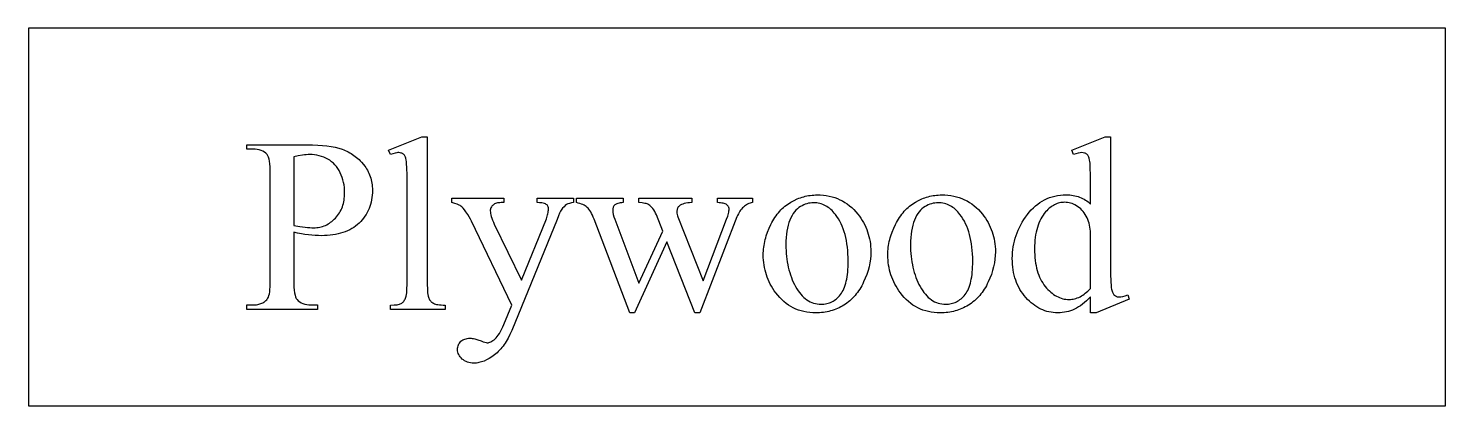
# Model space of a CAD drawing. Extents: x -4 to 204, y -54 to 64.
# Drawn here: x 3.82 to 11.32, y 27.83 to 29.83 of the extents above; entities that cross this region are included whole.
import ezdxf

# ---------------------------------------------------------------- set-up
doc = ezdxf.new("R2010")
doc.units = 0
doc.header["$MEASUREMENT"] = 0
doc.layers.add('LAYER_1', color=3, linetype='CONTINUOUS')

msp = doc.modelspace()

# ---------------------------------------------------------------- linework, layer by layer
at = {"layer": 'LAYER_1'}
for points in [[(11.32171, 29.82625), (3.82171, 29.82625), (3.82171, 27.82625), (11.32171, 27.82625)], [(5.93265, 29.25178), (5.93265, 28.46959), (5.93316, 28.44424), (5.93379, 28.43332), (5.93467, 28.42356), (5.9358, 28.41497), (5.93718, 28.40755), (5.93882, 28.40129), (5.9407, 28.3962), (5.94285, 28.39183), (5.94527, 28.38773), (5.94796, 28.38391), (5.95092, 28.38035), (5.95416, 28.37707), (5.95766, 28.37405), (5.96144, 28.37131), (5.96549, 28.36884), (5.97012, 28.36665), (5.97567, 28.36476), (5.98211, 28.36315), (5.98947, 28.36184), (5.99773, 28.36082), (6.00689, 28.36009), (6.01696, 28.35965), (6.02793, 28.35951), (6.02793, 28.33633), (5.73888, 28.33633), (5.73888, 28.35951), (5.75755, 28.36003), (5.76568, 28.36068), (5.773, 28.3616), (5.77952, 28.36278), (5.78523, 28.36422), (5.79014, 28.36592), (5.79424, 28.36788), (5.79784, 28.37014), (5.80124, 28.37275), (5.80444, 28.37569), (5.80744, 28.37898), (5.81024, 28.38261), (5.81283, 28.38659), (5.81523, 28.3909), (5.81742, 28.39556), (5.81938, 28.40094), (5.82108, 28.40743), (5.82252, 28.41502), (5.8237, 28.42372), (5.82461, 28.43353), (5.82526, 28.44445), (5.82579, 28.46959), (5.82579, 29.00522), (5.82551, 29.0503), (5.82466, 29.08577), (5.82325, 29.11162), (5.82234, 29.12094), (5.82128, 29.12786), (5.81869, 29.13838), (5.81713, 29.14296), (5.81541, 29.14709), (5.81351, 29.15076), (5.81144, 29.15399), (5.80921, 29.15676), (5.8068, 29.15908), (5.80422, 29.16104), (5.80147, 29.16274), (5.79854, 29.16418), (5.79545, 29.16536), (5.78875, 29.16692), (5.78137, 29.16745), (5.77704, 29.16729), (5.77243, 29.1668), (5.76238, 29.16487), (5.75119, 29.16165), (5.73888, 29.15715), (5.72793, 29.17968), (5.90368, 29.25178)], [(9.44253, 28.40264), (9.43177, 28.39177), (9.42108, 28.3817), (9.41045, 28.37242), (9.39988, 28.36393), (9.38936, 28.35624), (9.37891, 28.34935), (9.36852, 28.34325), (9.35819, 28.33794), (9.34779, 28.33334), (9.33719, 28.32935), (9.32638, 28.32598), (9.31538, 28.32321), (9.30417, 28.32107), (9.29277, 28.31953), (9.28116, 28.31861), (9.26935, 28.31831), (9.25737, 28.31862), (9.24559, 28.31957), (9.234, 28.32115), (9.2226, 28.32336), (9.21139, 28.3262), (9.20037, 28.32967), (9.18954, 28.33377), (9.1789, 28.3385), (9.16845, 28.34387), (9.1582, 28.34987), (9.14813, 28.35649), (9.13826, 28.36375), (9.12858, 28.37164), (9.11909, 28.38016), (9.10979, 28.38932), (9.10068, 28.3991), (9.09195, 28.40938), (9.08378, 28.42002), (9.07618, 28.43102), (9.06914, 28.44237), (9.06266, 28.45409), (9.05674, 28.46617), (9.05139, 28.47861), (9.0466, 28.4914), (9.04238, 28.50456), (9.03872, 28.51807), (9.03562, 28.53195), (9.03308, 28.54618), (9.03111, 28.56078), (9.0297, 28.57573), (9.02886, 28.59104), (9.02858, 28.60672), (9.02889, 28.62249), (9.02982, 28.63809), (9.03138, 28.65352), (9.03357, 28.66878), (9.03637, 28.68388), (9.0398, 28.6988), (9.04386, 28.71356), (9.04853, 28.72815), (9.05384, 28.74257), (9.05976, 28.75682), (9.06631, 28.77091), (9.07348, 28.78482), (9.08128, 28.79857), (9.0897, 28.81215), (9.09874, 28.82556), (9.10841, 28.8388), (9.11856, 28.85155), (9.12908, 28.86347), (9.13995, 28.87457), (9.15118, 28.88485), (9.16276, 28.89431), (9.1747, 28.90294), (9.187, 28.91075), (9.19966, 28.91774), (9.21268, 28.92391), (9.22605, 28.92926), (9.23977, 28.93378), (9.25386, 28.93748), (9.2683, 28.94036), (9.2831, 28.94241), (9.29826, 28.94365), (9.31377, 28.94406), (9.3234, 28.94386), (9.33282, 28.94328), (9.34203, 28.94231), (9.35103, 28.94096), (9.35982, 28.93922), (9.36839, 28.93709), (9.37676, 28.93457), (9.38491, 28.93166), (9.39285, 28.92837), (9.40058, 28.92469), (9.4081, 28.92063), (9.41541, 28.91617), (9.4225, 28.91133), (9.42939, 28.9061), (9.43606, 28.90049), (9.44253, 28.89449), (9.44253, 29.00328), (9.44222, 29.04895), (9.44132, 29.08488), (9.43981, 29.11108), (9.43883, 29.12052), (9.4377, 29.12753), (9.43494, 29.1382), (9.43331, 29.14283), (9.4315, 29.14701), (9.42952, 29.15072), (9.42738, 29.15397), (9.42506, 29.15675), (9.42257, 29.15908), (9.41991, 29.16104), (9.4171, 29.16274), (9.41412, 29.16418), (9.41098, 29.16536), (9.40422, 29.16692), (9.39682, 29.16745), (9.38776, 29.1668), (9.37734, 29.16487), (9.36555, 29.16165), (9.3524, 29.15715), (9.34403, 29.17968), (9.51978, 29.25178), (9.54875, 29.25178), (9.54875, 28.57002), (9.54905, 28.52325), (9.54996, 28.48657), (9.55147, 28.46), (9.55245, 28.4505), (9.55358, 28.44352), (9.55635, 28.43296), (9.55801, 28.42833), (9.55985, 28.42413), (9.56188, 28.42036), (9.56408, 28.41703), (9.56646, 28.41412), (9.56903, 28.41165), (9.57456, 28.40771), (9.57749, 28.40616), (9.58054, 28.40489), (9.58369, 28.40391), (9.58695, 28.4032), (9.59381, 28.40264), (9.59834, 28.40281), (9.60323, 28.40332), (9.61409, 28.40538), (9.6264, 28.4088), (9.64017, 28.41358), (9.64725, 28.39105), (9.47214, 28.31831), (9.44253, 28.31831)], [(5.22579, 28.74513), (5.22579, 28.49084), (5.22607, 28.47121), (5.22691, 28.45354), (5.22832, 28.43782), (5.23029, 28.42405), (5.23283, 28.41223), (5.23593, 28.40236), (5.23769, 28.39816), (5.23959, 28.39444), (5.24163, 28.39122), (5.24381, 28.38848), (5.25032, 28.38184), (5.25761, 28.37608), (5.26569, 28.37122), (5.27455, 28.36723), (5.2842, 28.36413), (5.29463, 28.36192), (5.30585, 28.36059), (5.31785, 28.36015), (5.35132, 28.36015), (5.35132, 28.33633), (4.97729, 28.33633), (4.97729, 28.36015), (5.01012, 28.36015), (5.02347, 28.36071), (5.02978, 28.36142), (5.03583, 28.3624), (5.04165, 28.36367), (5.04721, 28.36522), (5.05253, 28.36705), (5.0576, 28.36916), (5.06243, 28.37156), (5.06701, 28.37423), (5.07134, 28.37719), (5.07543, 28.38043), (5.07927, 28.38395), (5.08286, 28.38775), (5.08621, 28.39184), (5.08931, 28.3962), (5.09232, 28.40205), (5.09494, 28.4096), (5.09715, 28.41887), (5.09896, 28.42984), (5.10037, 28.44252), (5.10138, 28.45692), (5.10198, 28.47302), (5.10218, 28.49084), (5.10218, 29.05479), (5.10191, 29.07441), (5.1011, 29.09209), (5.09974, 29.10781), (5.09784, 29.12158), (5.09539, 29.1334), (5.09241, 29.14327), (5.09071, 29.14747), (5.08887, 29.15118), (5.08691, 29.15441), (5.0848, 29.15715), (5.07814, 29.16379), (5.07072, 29.16954), (5.06253, 29.17441), (5.05358, 29.17839), (5.04386, 29.18149), (5.03338, 29.1837), (5.02213, 29.18503), (5.01012, 29.18547), (4.97729, 29.18547), (4.97729, 29.20929), (5.29725, 29.20929), (5.32576, 29.20892), (5.35273, 29.20778), (5.37815, 29.2059), (5.40202, 29.20326), (5.42434, 29.19986), (5.44511, 29.19571), (5.46434, 29.19081), (5.48201, 29.18515), (5.49038, 29.182), (5.49858, 29.1786), (5.50661, 29.17493), (5.51448, 29.17101), (5.52218, 29.16683), (5.52972, 29.16238), (5.53709, 29.15768), (5.5443, 29.15272), (5.55134, 29.1475), (5.55821, 29.14202), (5.56491, 29.13629), (5.57146, 29.13029), (5.57783, 29.12403), (5.58404, 29.11752), (5.59596, 29.10371), (5.60157, 29.09647), (5.60682, 29.08906), (5.61171, 29.08148), (5.61624, 29.07374), (5.6204, 29.06583), (5.62421, 29.05775), (5.62765, 29.04951), (5.63072, 29.04111), (5.63344, 29.03253), (5.63579, 29.02379), (5.63778, 29.01489), (5.63941, 29.00582), (5.64068, 28.99658), (5.64159, 28.98718), (5.64213, 28.97761), (5.64231, 28.96788), (5.64204, 28.95467), (5.64121, 28.94178), (5.63983, 28.9292), (5.63791, 28.91694), (5.63543, 28.90498), (5.6324, 28.89334), (5.62882, 28.88201), (5.62469, 28.87099), (5.62001, 28.86028), (5.61477, 28.84988), (5.60899, 28.8398), (5.60266, 28.83003), (5.59577, 28.82057), (5.58834, 28.81142), (5.58035, 28.80258), (5.57182, 28.79406), (5.56278, 28.78595), (5.55328, 28.77836), (5.54333, 28.7713), (5.53293, 28.76477), (5.52207, 28.75875), (5.51075, 28.75326), (5.49898, 28.74829), (5.48676, 28.74384), (5.47408, 28.73992), (5.46094, 28.73652), (5.44735, 28.73364), (5.43331, 28.73129), (5.4188, 28.72946), (5.40385, 28.72815), (5.38844, 28.72737), (5.37257, 28.7271), (5.35647, 28.72739), (5.33974, 28.72823), (5.32235, 28.72964), (5.30433, 28.73161), (5.28566, 28.73415), (5.26635, 28.73724), (5.24639, 28.74091)], [(5.22579, 28.78183), (5.25798, 28.77619), (5.2863, 28.77217), (5.29902, 28.77076), (5.31077, 28.76975), (5.32155, 28.76915), (5.33137, 28.76895), (5.33966, 28.76915), (5.34782, 28.76976), (5.35583, 28.77077), (5.3637, 28.77219), (5.37142, 28.77401), (5.379, 28.77624), (5.38644, 28.77887), (5.39373, 28.78191), (5.40088, 28.78535), (5.40789, 28.78919), (5.41476, 28.79344), (5.42148, 28.7981), (5.42805, 28.80316), (5.43449, 28.80863), (5.44078, 28.8145), (5.44693, 28.82077), (5.45281, 28.82737), (5.45832, 28.83421), (5.46344, 28.84128), (5.46819, 28.8486), (5.47256, 28.85615), (5.47654, 28.86394), (5.48015, 28.87197), (5.48338, 28.88024), (5.48623, 28.88875), (5.4887, 28.8975), (5.49078, 28.90649), (5.49249, 28.91571), (5.49382, 28.92517), (5.49477, 28.93488), (5.49534, 28.94482), (5.49553, 28.955), (5.49517, 28.96904), (5.49408, 28.98282), (5.49227, 28.99636), (5.48974, 29.00964), (5.48648, 29.02267), (5.48249, 29.03545), (5.47779, 29.04798), (5.47235, 29.06026), (5.46626, 29.07203), (5.45956, 29.08303), (5.45226, 29.09327), (5.44435, 29.10275), (5.43584, 29.11146), (5.42673, 29.11941), (5.41701, 29.12659), (5.40669, 29.13301), (5.39589, 29.13866), (5.38472, 29.14357), (5.37319, 29.14772), (5.3613, 29.15111), (5.34905, 29.15375), (5.33644, 29.15564), (5.32346, 29.15677), (5.31012, 29.15715), (5.30162, 29.15696), (5.29254, 29.15638), (5.28287, 29.15543), (5.27262, 29.15409), (5.25037, 29.15027), (5.22579, 29.14492)], [(6.0627, 28.92603), (6.33759, 28.92603), (6.33759, 28.90221), (6.32407, 28.90221), (6.31705, 28.90202), (6.31049, 28.90143), (6.30438, 28.90045), (6.29872, 28.89907), (6.29352, 28.89731), (6.28876, 28.89515), (6.28446, 28.8926), (6.28062, 28.88966), (6.27722, 28.88642), (6.27428, 28.883), (6.27179, 28.87938), (6.26975, 28.87558), (6.26817, 28.87158), (6.26704, 28.86739), (6.26636, 28.86301), (6.26613, 28.85843), (6.26646, 28.85186), (6.26746, 28.84467), (6.26912, 28.83689), (6.27144, 28.8285), (6.27443, 28.81951), (6.27808, 28.80991), (6.2824, 28.79971), (6.28738, 28.78891), (6.43094, 28.49148), (6.56291, 28.81723), (6.56548, 28.82382), (6.5677, 28.83039), (6.56958, 28.83694), (6.57112, 28.84347), (6.57232, 28.84998), (6.57317, 28.85646), (6.57369, 28.86293), (6.57386, 28.86938), (6.57357, 28.87481), (6.57273, 28.87952), (6.57132, 28.8835), (6.56935, 28.88676), (6.56641, 28.89012), (6.56275, 28.89312), (6.55837, 28.89575), (6.55326, 28.89803), (6.54674, 28.89986), (6.53813, 28.90117), (6.52742, 28.90195), (6.51463, 28.90221), (6.51463, 28.92603), (6.70647, 28.92603), (6.70647, 28.90221), (6.69525, 28.9006), (6.68539, 28.89835), (6.6769, 28.89545), (6.66978, 28.89191), (6.66318, 28.8872), (6.65626, 28.88081), (6.64902, 28.87272), (6.64145, 28.86294), (6.63791, 28.85646), (6.63308, 28.84604), (6.62697, 28.83168), (6.61956, 28.81337), (6.37944, 28.22496), (6.37041, 28.20421), (6.36071, 28.18476), (6.3556, 28.17553), (6.35033, 28.16663), (6.34489, 28.15805), (6.33928, 28.1498), (6.3335, 28.14187), (6.32756, 28.13428), (6.32144, 28.12701), (6.31516, 28.12006), (6.30871, 28.11345), (6.30209, 28.10716), (6.2953, 28.10119), (6.28834, 28.09556), (6.27432, 28.0853), (6.26044, 28.07641), (6.24668, 28.06888), (6.23306, 28.06273), (6.22629, 28.06016), (6.21956, 28.05794), (6.21286, 28.05606), (6.2062, 28.05452), (6.19957, 28.05332), (6.19297, 28.05247), (6.1864, 28.05195), (6.17987, 28.05178), (6.17058, 28.05212), (6.16172, 28.05315), (6.15328, 28.05486), (6.14526, 28.05725), (6.13767, 28.06033), (6.1305, 28.06409), (6.12375, 28.06854), (6.11742, 28.07367), (6.11169, 28.07924), (6.10672, 28.08502), (6.10251, 28.09099), (6.09907, 28.09717), (6.0964, 28.10355), (6.09448, 28.11012), (6.09334, 28.1169), (6.09296, 28.12389), (6.09323, 28.13048), (6.09406, 28.13674), (6.09544, 28.14267), (6.09738, 28.14827), (6.09987, 28.15353), (6.10291, 28.15847), (6.10651, 28.16307), (6.11066, 28.16734), (6.11529, 28.17119), (6.12034, 28.17452), (6.12579, 28.17734), (6.13166, 28.17965), (6.13794, 28.18145), (6.14464, 28.18273), (6.15175, 28.1835), (6.15926, 28.18376), (6.16482, 28.18354), (6.17085, 28.18287), (6.17737, 28.18176), (6.18437, 28.18022), (6.19982, 28.17579), (6.2172, 28.16959), (6.22887, 28.16537), (6.23813, 28.16235), (6.24497, 28.16054), (6.24939, 28.15994), (6.25428, 28.16025), (6.25927, 28.16118), (6.26438, 28.16274), (6.26959, 28.16493), (6.27492, 28.16773), (6.28035, 28.17116), (6.2859, 28.17522), (6.29156, 28.17989), (6.29728, 28.18547), (6.30301, 28.19221), (6.30875, 28.20011), (6.31449, 28.20919), (6.32025, 28.21943), (6.32602, 28.23083), (6.3318, 28.24341), (6.33759, 28.25715), (6.37944, 28.35951), (6.16763, 28.80436), (6.16208, 28.81494), (6.15508, 28.82673), (6.14663, 28.83972), (6.13673, 28.85393), (6.12905, 28.86427), (6.12209, 28.87276), (6.11585, 28.8794), (6.11034, 28.88419), (6.10635, 28.88672), (6.10181, 28.88917), (6.09102, 28.89384), (6.07799, 28.89819), (6.0627, 28.90221)], [(6.72257, 28.92603), (6.96978, 28.92603), (6.96978, 28.90221), (6.96162, 28.90146), (6.95419, 28.90048), (6.94749, 28.89928), (6.94153, 28.89787), (6.93631, 28.89623), (6.93182, 28.89437), (6.92806, 28.89228), (6.92504, 28.88998), (6.92255, 28.88743), (6.92039, 28.88463), (6.91856, 28.88156), (6.91707, 28.87823), (6.91591, 28.87464), (6.91508, 28.87079), (6.91458, 28.86667), (6.91441, 28.8623), (6.91459, 28.85718), (6.9151, 28.8518), (6.91715, 28.84025), (6.92057, 28.82765), (6.92536, 28.81401), (7.05154, 28.47474), (7.17836, 28.75092), (7.14489, 28.83783), (7.14087, 28.84712), (7.13656, 28.85566), (7.13194, 28.86345), (7.12702, 28.87051), (7.1218, 28.87681), (7.11628, 28.88238), (7.11045, 28.88719), (7.10433, 28.89127), (7.10041, 28.89341), (7.09572, 28.89533), (7.09027, 28.89703), (7.08405, 28.89851), (7.07707, 28.89977), (7.06932, 28.9008), (7.05154, 28.90221), (7.05154, 28.92603), (7.33223, 28.92603), (7.33223, 28.90221), (7.32106, 28.90153), (7.31074, 28.90044), (7.30126, 28.89895), (7.29263, 28.89706), (7.28485, 28.89477), (7.27791, 28.89207), (7.27181, 28.88897), (7.26656, 28.88547), (7.26354, 28.88271), (7.26093, 28.87956), (7.25871, 28.87603), (7.2569, 28.87211), (7.2555, 28.86782), (7.25449, 28.86314), (7.25389, 28.85808), (7.25368, 28.85264), (7.25401, 28.84616), (7.25497, 28.8396), (7.25658, 28.83297), (7.25884, 28.82625), (7.39274, 28.48762), (7.51699, 28.81401), (7.52262, 28.83051), (7.52665, 28.84524), (7.52805, 28.85194), (7.52906, 28.85819), (7.52966, 28.86401), (7.52987, 28.86938), (7.52967, 28.8724), (7.52908, 28.87533), (7.5281, 28.87819), (7.52673, 28.88097), (7.52496, 28.88366), (7.5228, 28.88628), (7.52025, 28.88881), (7.51731, 28.89127), (7.5138, 28.89355), (7.50953, 28.89557), (7.5045, 28.89733), (7.49872, 28.89883), (7.49219, 28.90007), (7.4849, 28.90104), (7.47686, 28.90176), (7.46806, 28.90221), (7.46806, 28.92603), (7.65411, 28.92603), (7.65411, 28.90221), (7.64723, 28.90093), (7.64057, 28.89919), (7.63415, 28.89699), (7.62796, 28.89433), (7.622, 28.8912), (7.61627, 28.88761), (7.61077, 28.88355), (7.60551, 28.87904), (7.60047, 28.87406), (7.59567, 28.86861), (7.5911, 28.86271), (7.58676, 28.85634), (7.58265, 28.84951), (7.57877, 28.84222), (7.57513, 28.83446), (7.57171, 28.82625), (7.37471, 28.31831), (7.34832, 28.31831), (7.2009, 28.69492), (7.02901, 28.31831), (7.00519, 28.31831), (6.81592, 28.81401), (6.81126, 28.82529), (6.80662, 28.8356), (6.80201, 28.84496), (6.79741, 28.85336), (6.79283, 28.86081), (6.78827, 28.86731), (6.78374, 28.87284), (6.77922, 28.87743), (6.77439, 28.8814), (6.76892, 28.88513), (6.76281, 28.88861), (6.75605, 28.89183), (6.74864, 28.8948), (6.74059, 28.89752), (6.7319, 28.89999), (6.72257, 28.90221)], [(7.99596, 28.94341), (8.01249, 28.94302), (8.02861, 28.94182), (8.04432, 28.93984), (8.05961, 28.93706), (8.0745, 28.93348), (8.08897, 28.92911), (8.10302, 28.92394), (8.11667, 28.91798), (8.1299, 28.91123), (8.14272, 28.90368), (8.15513, 28.89534), (8.16712, 28.8862), (8.17871, 28.87626), (8.18988, 28.86554), (8.20064, 28.85401), (8.21098, 28.8417), (8.21932, 28.83073), (8.22713, 28.81957), (8.23439, 28.8082), (8.24112, 28.79663), (8.24731, 28.78486), (8.25296, 28.77289), (8.25807, 28.76072), (8.26264, 28.74835), (8.26668, 28.73578), (8.27018, 28.723), (8.27314, 28.71002), (8.27556, 28.69685), (8.27744, 28.68347), (8.27879, 28.66989), (8.2796, 28.65611), (8.27987, 28.64213), (8.27927, 28.6223), (8.27749, 28.60241), (8.27452, 28.58247), (8.27037, 28.56246), (8.26503, 28.54239), (8.2585, 28.52226), (8.25078, 28.50207), (8.24188, 28.48183), (8.23702, 28.47184), (8.23194, 28.46217), (8.22663, 28.45281), (8.2211, 28.44376), (8.21535, 28.43503), (8.20937, 28.4266), (8.20316, 28.41849), (8.19674, 28.41069), (8.19009, 28.4032), (8.18321, 28.39602), (8.17612, 28.38916), (8.16879, 28.3826), (8.16125, 28.37636), (8.15348, 28.37043), (8.14549, 28.36481), (8.13727, 28.35951), (8.12888, 28.35452), (8.12037, 28.34985), (8.11175, 28.34551), (8.10301, 28.34148), (8.09415, 28.33778), (8.08517, 28.3344), (8.07607, 28.33134), (8.06686, 28.32861), (8.05752, 28.32619), (8.04807, 28.3241), (8.0385, 28.32233), (8.02881, 28.32088), (8.01901, 28.31975), (8.00908, 28.31895), (7.99904, 28.31847), (7.98888, 28.31831), (7.97243, 28.31872), (7.95642, 28.31997), (7.94083, 28.32204), (7.92567, 28.32494), (7.91093, 28.32868), (7.89663, 28.33324), (7.88275, 28.33864), (7.8693, 28.34486), (7.85627, 28.35192), (7.84368, 28.3598), (7.83151, 28.36851), (7.81977, 28.37806), (7.80845, 28.38843), (7.79757, 28.39963), (7.78711, 28.41167), (7.77708, 28.42453), (7.76905, 28.4358), (7.76153, 28.44724), (7.75454, 28.45886), (7.74807, 28.47064), (7.74211, 28.48259), (7.73667, 28.49472), (7.73175, 28.50702), (7.72734, 28.51949), (7.72346, 28.53213), (7.72009, 28.54494), (7.71724, 28.55792), (7.71491, 28.57107), (7.7131, 28.58439), (7.7118, 28.59789), (7.71103, 28.61155), (7.71077, 28.62539), (7.71092, 28.63552), (7.7114, 28.64565), (7.71218, 28.65577), (7.71328, 28.66589), (7.7147, 28.67599), (7.71642, 28.68609), (7.71847, 28.69618), (7.72083, 28.70626), (7.7235, 28.71634), (7.72648, 28.72641), (7.7334, 28.74652), (7.74157, 28.7666), (7.751, 28.78665), (7.75613, 28.79651), (7.76146, 28.80604), (7.76698, 28.81524), (7.77271, 28.82411), (7.77863, 28.83266), (7.78476, 28.84088), (7.79108, 28.84878), (7.7976, 28.85634), (7.80431, 28.86358), (7.81123, 28.8705), (7.81835, 28.87708), (7.82566, 28.88334), (7.83317, 28.88927), (7.84088, 28.89488), (7.84879, 28.90016), (7.8569, 28.90511), (7.87344, 28.91409), (7.89022, 28.92187), (7.8987, 28.92531), (7.90724, 28.92845), (7.91584, 28.93129), (7.9245, 28.93384), (7.93322, 28.93608), (7.942, 28.93803), (7.95084, 28.93967), (7.95975, 28.94102), (7.96871, 28.94207), (7.97773, 28.94281), (7.98682, 28.94326)], [(7.976, 28.90157), (7.96747, 28.90125), (7.95892, 28.9003), (7.95037, 28.89872), (7.9418, 28.8965), (7.93323, 28.89365), (7.92464, 28.89016), (7.91605, 28.88604), (7.90744, 28.88129), (7.89904, 28.87574), (7.89104, 28.86924), (7.88346, 28.86178), (7.8763, 28.85336), (7.86954, 28.84399), (7.8632, 28.83367), (7.85727, 28.82239), (7.85175, 28.81015), (7.84677, 28.79698), (7.84246, 28.78291), (7.83881, 28.76793), (7.83582, 28.75205), (7.8335, 28.73526), (7.83184, 28.71757), (7.83084, 28.69897), (7.83051, 28.67946), (7.83071, 28.66351), (7.83131, 28.64783), (7.83231, 28.63243), (7.83371, 28.6173), (7.83551, 28.60245), (7.83771, 28.58788), (7.84031, 28.57358), (7.8433, 28.55956), (7.8467, 28.54582), (7.8505, 28.53235), (7.8547, 28.51916), (7.8593, 28.50625), (7.8643, 28.49361), (7.86969, 28.48125), (7.87549, 28.46917), (7.88169, 28.45736), (7.88821, 28.44606), (7.89499, 28.43548), (7.90202, 28.42564), (7.90931, 28.41652), (7.91685, 28.40814), (7.92465, 28.40048), (7.93269, 28.39355), (7.941, 28.38735), (7.94955, 28.38188), (7.95836, 28.37714), (7.96743, 28.37313), (7.97675, 28.36985), (7.98632, 28.3673), (7.99615, 28.36547), (8.00623, 28.36438), (8.01656, 28.36401), (8.02428, 28.36422), (8.03183, 28.36482), (8.03921, 28.36582), (8.04642, 28.36723), (8.05345, 28.36904), (8.06032, 28.37126), (8.06701, 28.37387), (8.07353, 28.37689), (8.07989, 28.38031), (8.08607, 28.38413), (8.09208, 28.38836), (8.09792, 28.39298), (8.10359, 28.39801), (8.10908, 28.40345), (8.11441, 28.40928), (8.11956, 28.41552), (8.12448, 28.42224), (8.12907, 28.42955), (8.13335, 28.43743), (8.13731, 28.44589), (8.14095, 28.45493), (8.14428, 28.46455), (8.14729, 28.47475), (8.14998, 28.48553), (8.15236, 28.49688), (8.15442, 28.50881), (8.15616, 28.52132), (8.15759, 28.53441), (8.1587, 28.54808), (8.15949, 28.56233), (8.15996, 28.57715), (8.16012, 28.59255), (8.15986, 28.61193), (8.15907, 28.63078), (8.15775, 28.64911), (8.1559, 28.66691), (8.15352, 28.68419), (8.15062, 28.70095), (8.14718, 28.71719), (8.14322, 28.7329), (8.13873, 28.74809), (8.13372, 28.76275), (8.12817, 28.7769), (8.1221, 28.79052), (8.1155, 28.80361), (8.10837, 28.81619), (8.10071, 28.82824), (8.09253, 28.83977), (8.08671, 28.84725), (8.08071, 28.85425), (8.0745, 28.86077), (8.0681, 28.8668), (8.06151, 28.87236), (8.05471, 28.87743), (8.04773, 28.88201), (8.04054, 28.88612), (8.03316, 28.88974), (8.02558, 28.89288), (8.01781, 28.89553), (8.00984, 28.89771), (8.00168, 28.89939), (7.99331, 28.9006), (7.98476, 28.90133)], [(8.65519, 28.94341), (8.67172, 28.94302), (8.68784, 28.94182), (8.70355, 28.93984), (8.71884, 28.93706), (8.73372, 28.93348), (8.74819, 28.92911), (8.76225, 28.92394), (8.7759, 28.91798), (8.78913, 28.91123), (8.80195, 28.90368), (8.81436, 28.89534), (8.82635, 28.8862), (8.83793, 28.87626), (8.8491, 28.86554), (8.85986, 28.85401), (8.87021, 28.8417), (8.87855, 28.83073), (8.88635, 28.81957), (8.89362, 28.8082), (8.90035, 28.79663), (8.90653, 28.78486), (8.91218, 28.77289), (8.9173, 28.76072), (8.92187, 28.74835), (8.92591, 28.73578), (8.92941, 28.723), (8.93237, 28.71002), (8.93479, 28.69685), (8.93667, 28.68347), (8.93802, 28.66989), (8.93882, 28.65611), (8.93909, 28.64213), (8.9385, 28.6223), (8.93672, 28.60241), (8.93375, 28.58247), (8.9296, 28.56246), (8.92426, 28.54239), (8.91773, 28.52226), (8.91001, 28.50207), (8.90111, 28.48183), (8.89625, 28.47184), (8.89117, 28.46217), (8.88586, 28.45281), (8.88033, 28.44376), (8.87457, 28.43503), (8.86859, 28.4266), (8.86239, 28.41849), (8.85596, 28.41069), (8.84931, 28.4032), (8.84244, 28.39602), (8.83534, 28.38916), (8.82802, 28.3826), (8.82048, 28.37636), (8.81271, 28.37043), (8.80471, 28.36481), (8.7965, 28.35951), (8.78811, 28.35452), (8.7796, 28.34985), (8.77098, 28.34551), (8.76224, 28.34148), (8.75337, 28.33778), (8.7444, 28.3344), (8.7353, 28.33134), (8.72608, 28.32861), (8.71675, 28.32619), (8.7073, 28.3241), (8.69773, 28.32233), (8.68804, 28.32088), (8.67823, 28.31975), (8.66831, 28.31895), (8.65827, 28.31847), (8.64811, 28.31831), (8.63166, 28.31872), (8.61565, 28.31997), (8.60006, 28.32204), (8.58489, 28.32494), (8.57016, 28.32868), (8.55585, 28.33324), (8.54198, 28.33864), (8.52852, 28.34486), (8.5155, 28.35192), (8.5029, 28.3598), (8.49073, 28.36851), (8.47899, 28.37806), (8.46768, 28.38843), (8.45679, 28.39963), (8.44633, 28.41167), (8.4363, 28.42453), (8.42827, 28.4358), (8.42076, 28.44724), (8.41377, 28.45886), (8.40729, 28.47064), (8.40134, 28.48259), (8.3959, 28.49472), (8.39097, 28.50702), (8.38657, 28.51949), (8.38269, 28.53213), (8.37932, 28.54494), (8.37647, 28.55792), (8.37414, 28.57107), (8.37233, 28.58439), (8.37103, 28.59789), (8.37025, 28.61155), (8.36999, 28.62539), (8.37015, 28.63552), (8.37062, 28.64565), (8.37141, 28.65577), (8.37251, 28.66589), (8.37392, 28.67599), (8.37565, 28.68609), (8.3777, 28.69618), (8.38005, 28.70626), (8.38272, 28.71634), (8.38571, 28.72641), (8.39263, 28.74652), (8.4008, 28.7666), (8.41023, 28.78665), (8.41536, 28.79651), (8.42069, 28.80604), (8.42621, 28.81524), (8.43194, 28.82411), (8.43786, 28.83266), (8.44398, 28.84088), (8.4503, 28.84878), (8.45682, 28.85634), (8.46354, 28.86358), (8.47046, 28.8705), (8.47757, 28.87708), (8.48489, 28.88334), (8.4924, 28.88927), (8.50011, 28.89488), (8.50802, 28.90016), (8.51613, 28.90511), (8.53267, 28.91409), (8.54945, 28.92187), (8.55793, 28.92531), (8.56647, 28.92845), (8.57507, 28.93129), (8.58373, 28.93384), (8.59245, 28.93608), (8.60123, 28.93803), (8.61007, 28.93967), (8.61897, 28.94102), (8.62794, 28.94207), (8.63696, 28.94281), (8.64604, 28.94326)], [(8.63523, 28.90157), (8.62669, 28.90125), (8.61815, 28.9003), (8.60959, 28.89872), (8.60103, 28.8965), (8.59245, 28.89365), (8.58387, 28.89016), (8.57527, 28.88604), (8.56667, 28.88129), (8.55826, 28.87574), (8.55027, 28.86924), (8.54269, 28.86178), (8.53552, 28.85336), (8.52877, 28.84399), (8.52243, 28.83367), (8.5165, 28.82239), (8.51098, 28.81015), (8.506, 28.79698), (8.50169, 28.78291), (8.49804, 28.76793), (8.49505, 28.75205), (8.49272, 28.73526), (8.49106, 28.71757), (8.49007, 28.69897), (8.48974, 28.67946), (8.48994, 28.66351), (8.49054, 28.64783), (8.49154, 28.63243), (8.49294, 28.6173), (8.49473, 28.60245), (8.49693, 28.58788), (8.49953, 28.57358), (8.50253, 28.55956), (8.50593, 28.54582), (8.50973, 28.53235), (8.51393, 28.51916), (8.51853, 28.50625), (8.52352, 28.49361), (8.52892, 28.48125), (8.53472, 28.46917), (8.54092, 28.45736), (8.54744, 28.44606), (8.55422, 28.43548), (8.56125, 28.42564), (8.56854, 28.41652), (8.57608, 28.40814), (8.58387, 28.40048), (8.59192, 28.39355), (8.60022, 28.38735), (8.60878, 28.38188), (8.61759, 28.37714), (8.62666, 28.37313), (8.63597, 28.36985), (8.64555, 28.3673), (8.65537, 28.36547), (8.66545, 28.36438), (8.67579, 28.36401), (8.68351, 28.36422), (8.69106, 28.36482), (8.69844, 28.36582), (8.70564, 28.36723), (8.71268, 28.36904), (8.71954, 28.37126), (8.72624, 28.37387), (8.73276, 28.37689), (8.73911, 28.38031), (8.7453, 28.38413), (8.75131, 28.38836), (8.75715, 28.39298), (8.76281, 28.39801), (8.76831, 28.40345), (8.77364, 28.40928), (8.77879, 28.41552), (8.7837, 28.42224), (8.7883, 28.42955), (8.79258, 28.43743), (8.79654, 28.44589), (8.80018, 28.45493), (8.80351, 28.46455), (8.80652, 28.47475), (8.80921, 28.48553), (8.81159, 28.49688), (8.81365, 28.50881), (8.81539, 28.52132), (8.81682, 28.53441), (8.81792, 28.54808), (8.81872, 28.56233), (8.81919, 28.57715), (8.81935, 28.59255), (8.81909, 28.61193), (8.81829, 28.63078), (8.81697, 28.64911), (8.81513, 28.66691), (8.81275, 28.68419), (8.80984, 28.70095), (8.80641, 28.71719), (8.80245, 28.7329), (8.79796, 28.74809), (8.79295, 28.76275), (8.7874, 28.7769), (8.78133, 28.79052), (8.77473, 28.80361), (8.7676, 28.81619), (8.75994, 28.82824), (8.75175, 28.83977), (8.74594, 28.84725), (8.73993, 28.85425), (8.73373, 28.86077), (8.72733, 28.8668), (8.72073, 28.87236), (8.71394, 28.87743), (8.70695, 28.88201), (8.69977, 28.88612), (8.69239, 28.88974), (8.68481, 28.89288), (8.67704, 28.89553), (8.66907, 28.89771), (8.6609, 28.89939), (8.65254, 28.9006), (8.64398, 28.90133)], [(9.44253, 28.44771), (9.44253, 28.75157), (9.44132, 28.76239), (9.43963, 28.77297), (9.43746, 28.78331), (9.4348, 28.79341), (9.43166, 28.80327), (9.42804, 28.81289), (9.42394, 28.82226), (9.41935, 28.8314), (9.41433, 28.84013), (9.40891, 28.84832), (9.4031, 28.85595), (9.3969, 28.86302), (9.3903, 28.86954), (9.38332, 28.87551), (9.37594, 28.88093), (9.36817, 28.8858), (9.36023, 28.8901), (9.35234, 28.89382), (9.3445, 28.89698), (9.33671, 28.89956), (9.32896, 28.90156), (9.32127, 28.903), (9.31363, 28.90386), (9.30605, 28.90414), (9.29901, 28.90394), (9.29207, 28.90335), (9.28523, 28.90235), (9.27848, 28.90096), (9.27183, 28.89918), (9.26528, 28.89699), (9.25882, 28.89441), (9.25245, 28.89143), (9.24618, 28.88805), (9.24001, 28.88428), (9.23393, 28.8801), (9.22795, 28.87553), (9.22206, 28.87057), (9.21627, 28.8652), (9.21057, 28.85944), (9.20497, 28.85328), (9.19788, 28.84467), (9.19124, 28.83558), (9.18506, 28.826), (9.17934, 28.81595), (9.17408, 28.8054), (9.16927, 28.79438), (9.16492, 28.78287), (9.16103, 28.77088), (9.1576, 28.75841), (9.15463, 28.74545), (9.15211, 28.73201), (9.15005, 28.71809), (9.14845, 28.70369), (9.1473, 28.6888), (9.14662, 28.67343), (9.14639, 28.65758), (9.14661, 28.64156), (9.14727, 28.62602), (9.14838, 28.61095), (9.14993, 28.59636), (9.15192, 28.58224), (9.15436, 28.5686), (9.15723, 28.55543), (9.16055, 28.54274), (9.16431, 28.53053), (9.16852, 28.51879), (9.17317, 28.50752), (9.17826, 28.49673), (9.18379, 28.48642), (9.18976, 28.47658), (9.19618, 28.46722), (9.20304, 28.45833), (9.21017, 28.44995), (9.21741, 28.44211), (9.22474, 28.43481), (9.23217, 28.42805), (9.23971, 28.42183), (9.24734, 28.41615), (9.25508, 28.41102), (9.26291, 28.40642), (9.27085, 28.40237), (9.27889, 28.39885), (9.28702, 28.39588), (9.29526, 28.39345), (9.3036, 28.39155), (9.31204, 28.3902), (9.32058, 28.38939), (9.32922, 28.38912), (9.33653, 28.38935), (9.34381, 28.39004), (9.35105, 28.39118), (9.35827, 28.39278), (9.36546, 28.39484), (9.37262, 28.39736), (9.37974, 28.40033), (9.38684, 28.40377), (9.39391, 28.40766), (9.40094, 28.41201), (9.40795, 28.41681), (9.41492, 28.42207), (9.42187, 28.4278), (9.42879, 28.43397), (9.43567, 28.44061)]]:
    msp.add_lwpolyline(points, close=True, dxfattribs=at)

doc.saveas('drawing.dxf')
